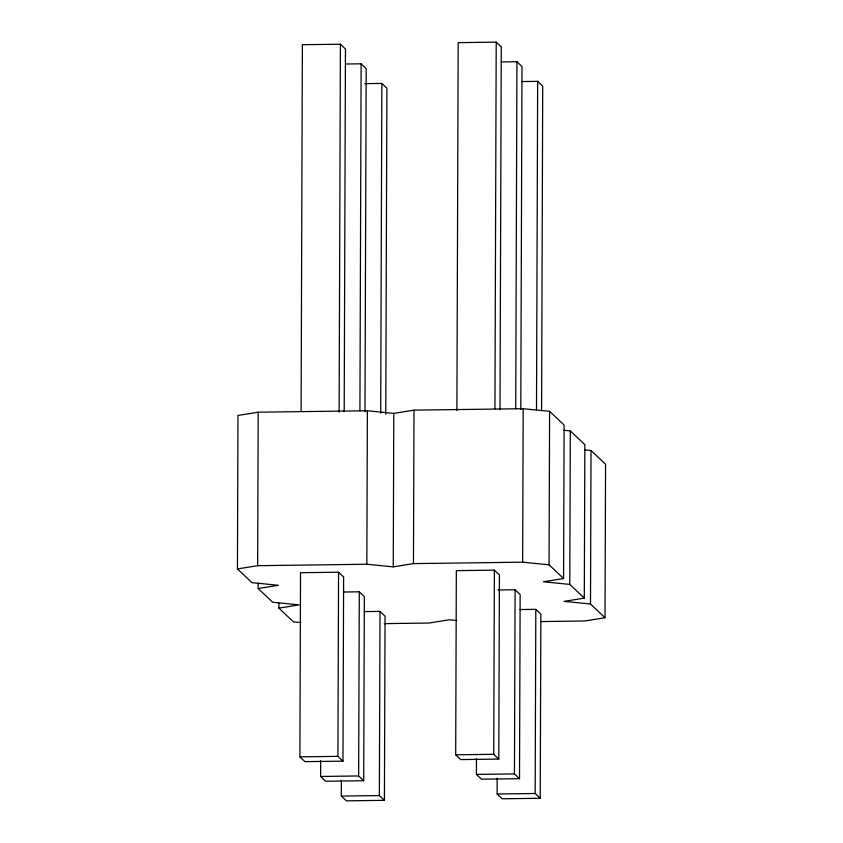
<?xml version="1.0" encoding="UTF-8"?>
<svg xmlns="http://www.w3.org/2000/svg" width="843" height="843" viewBox="0 0 843 843"><rect width="100%" height="100%" fill="white"/><g stroke="black" fill="none" stroke-linecap="round" stroke-linejoin="round"><path stroke-width="1.26" d="M258.179 583.282L258.158 588.53L278.369 585.284L251.962 582.661L237.441 568.93L237.979 415.441L258.19 412.195L367.379 410.752L393.786 413.376L413.997 410.141L523.187 408.697L549.594 411.321L564.115 425.051L563.577 578.54L543.377 581.775L569.784 584.399L584.304 598.14L564.093 601.375L590.5 603.999L605.021 617.74L584.81 620.975L541.396 621.554M237.441 568.93L257.652 565.685L258.19 412.195M300.951 622.608L293.406 621.86L278.885 608.13L278.896 602.882M299.887 756.866L300.529 572.703L338.559 572.207L343.617 576.991L342.975 761.145L304.945 761.65L299.887 756.866L337.917 756.361L342.975 761.145M301.099 411.342L302.374 44.711L340.403 44.215L345.461 48.999L344.197 411.679M343.544 592.007L359.287 591.807L364.345 596.591L363.702 780.744L325.661 781.25L320.603 776.466L320.667 760.681M337.917 756.361L338.559 572.207M339.118 412.143L340.403 44.215M364.26 611.607L380.003 611.407L385.061 616.191L384.419 800.344L346.389 800.85L341.331 796.066L341.383 780.281M363.702 780.744L358.644 775.96L359.287 591.807M359.919 410.72L361.131 63.815L345.388 64.015M364.987 411.563L366.189 68.599L361.131 63.815M563.577 578.54L549.056 564.799L522.649 562.176L413.46 563.619L393.249 566.865L366.842 564.241L367.379 410.752M384.419 800.344L379.361 795.56L380.003 611.407M380.699 413.239L381.847 83.415L364.798 83.636M385.767 414.082L386.905 88.199L381.847 83.415M393.249 566.865L393.786 413.376M413.46 563.619L413.997 410.141M455.694 754.801L456.337 570.648L494.377 570.142L499.425 574.926L498.782 759.09L460.752 759.585L455.694 754.801L493.735 754.306L498.782 759.09M456.895 410.594L458.181 42.656L496.211 42.15L501.269 46.934L500.004 409.614M498.044 589.963L515.094 589.742L520.152 594.526L519.509 778.69L481.479 779.185L476.421 774.401L476.474 758.616M493.735 754.306L494.377 570.142M494.936 408.771L496.211 42.15M520.078 609.552L535.811 609.341L540.869 614.125L540.226 798.289L502.196 798.785L497.138 794.001L497.191 778.215M519.509 778.69L514.451 773.906L515.094 589.742M515.726 408.665L516.938 61.75L501.195 61.96M520.795 409.498L521.996 66.534L516.938 61.75M522.649 562.176L523.187 408.697M540.226 798.289L535.168 793.505L535.811 609.341M536.506 409.867L537.655 81.35L521.922 81.56M541.585 410.71L542.713 86.134L537.655 81.35M549.056 564.799L549.594 411.321M569.784 584.399L570.321 430.921L564.03 430.288M584.304 598.14L584.842 444.651L570.321 430.921M590.5 603.999L591.038 450.52L584.747 449.888M605.021 617.74L605.559 464.251L591.038 450.52M278.885 608.13L299.096 604.884L272.679 602.26L258.158 588.53M257.652 565.685L366.842 564.241M384.271 623.63L429.003 623.04L449.214 619.795L456.758 620.543M320.603 776.466L358.644 775.96M476.421 774.401L514.451 773.906M341.331 796.066L379.361 795.56M497.138 794.001L535.168 793.505"/></g></svg>
